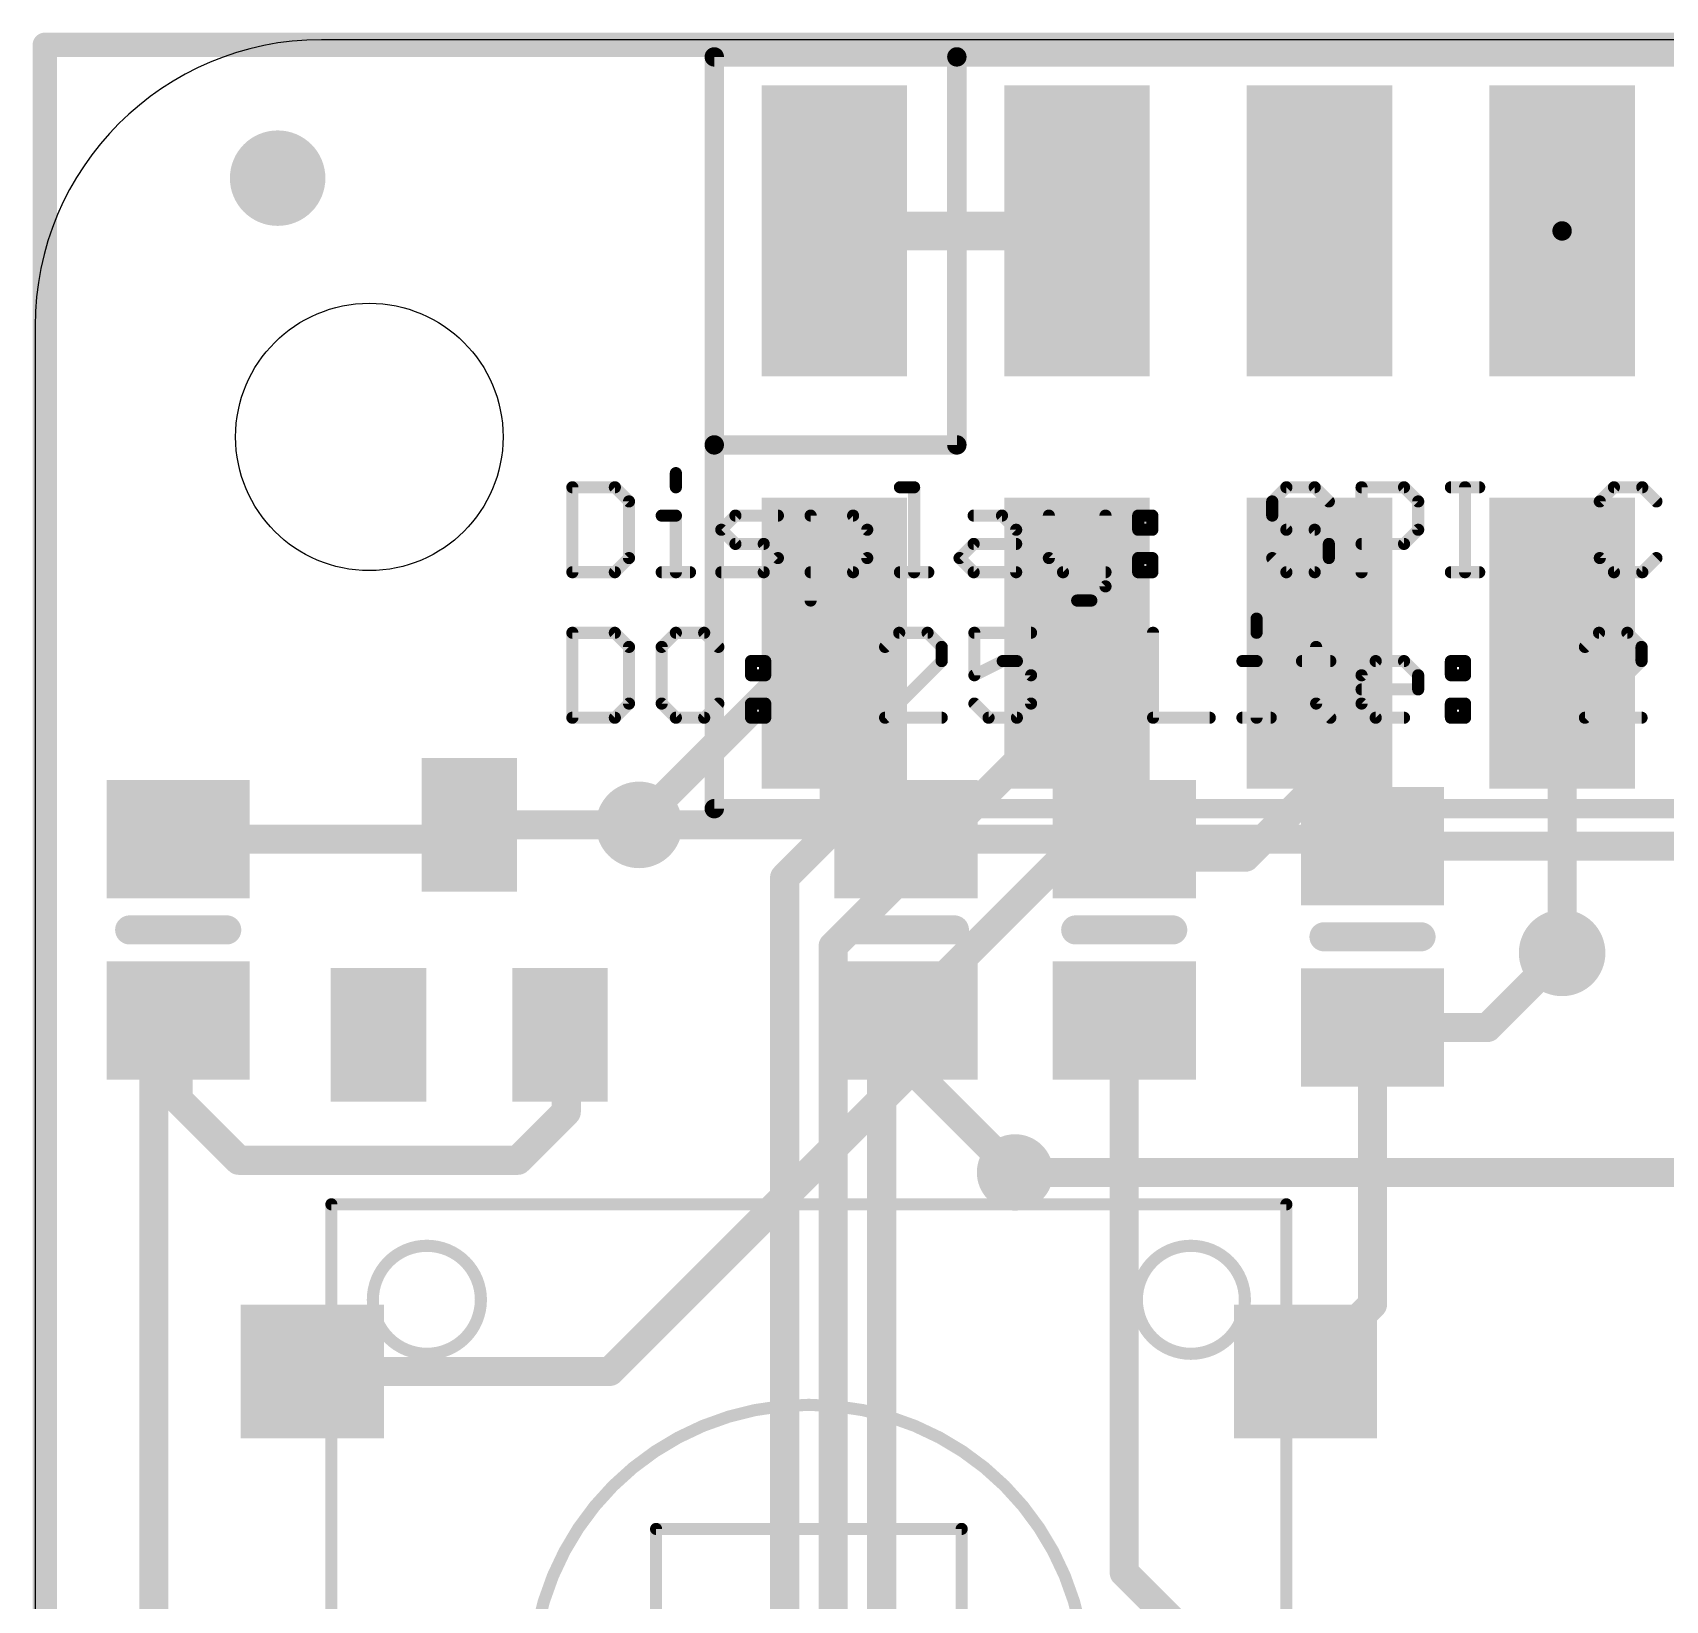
# Model space of a CAD drawing. Extents: x 0 to 65.2, y -0.5 to 30.7.
# Drawn here: x 0 to 17.1, y 14.31 to 30.73 of the extents above; entities that cross this region are included whole.
import ezdxf

# ---------------------------------------------------------------- set-up
doc = ezdxf.new("R2010")
doc.units = 0
for name, color, linetype in [('1', 12, 'CONTINUOUS'), ('16', 5, 'CONTINUOUS'), ('18', 110, 'CONTINUOUS'), ('20', 53, 'CONTINUOUS'), ('21', 40, 'CONTINUOUS'), ('22', 6, 'CONTINUOUS')]:
    doc.layers.add(name, color=color, linetype=linetype)

# ---------------------------------------------------------------- blocks, each defined once
blk = doc.blocks.new('RECT')
blk.add_solid([(-0.5, -0.5), (0.5, -0.5), (-0.5, 0.5), (0.5, 0.5)])
blk = doc.blocks.new('PIE')
at = {"const_width": 0.5}
blk.add_lwpolyline([(0, -0.25, 1), (0, 0.25, 1), (0, -0.25)], format="xyb", dxfattribs=at)
blk = doc.blocks.new('ROUNDV')
at = {"const_width": 0.5}
blk.add_lwpolyline([(0, -0.25, 1), (0, 0.25, 1), (0, -0.25)], format="xyb", dxfattribs=at)

msp = doc.modelspace()

# ---------------------------------------------------------------- linework, layer by layer
at = {"layer": '1'}
for points, const_width in [([(65.024, 30.607), (0.127, 30.607)], 0.254), ([(0.127, 30.607), (0.127, 0)], 0.254), ([(4.422, 22.286), (4.572, 22.436)], 0.3048), ([(6.35, 22.436), (4.572, 22.436)], 0.3048), ([(8.994, 22.436), (6.35, 22.436)], 0.3048), ([(9.144, 22.286), (8.994, 22.436)], 0.3048), ([(1.524, 22.286), (4.422, 22.286)], 0.3048), ([(9.144, 22.286), (11.43, 22.286)], 0.3048), ([(11.43, 22.286), (13.958, 22.286)], 0.3048), ([(13.958, 22.286), (14.03, 22.214)], 0.3048), ([(28.332, 22.214), (14.03, 22.214)], 0.3048), ([(15.234, 20.314), (16.0154, 21.0954)], 0.3048), ([(1.524, 20.386), (1.524, 19.558)], 0.3048), ([(9.144, 19.812), (9.144, 20.386)], 0.3048), ([(9.144, 19.939), (9.144, 20.386)], 0.3048), ([(11.43, 20.386), (11.43, 14.605)], 0.3048), ([(5.565, 20.193), (5.522, 20.236)], 0.3048), ([(5.588, 20.193), (5.565, 20.193)], 0.3048), ([(5.588, 19.431), (5.588, 20.193)], 0.3048), ([(14.03, 20.314), (14.03, 17.414)], 0.3048), ([(14.03, 20.314), (15.234, 20.314)], 0.3048), ([(10.287, 18.796), (9.144, 19.939)], 0.3048), ([(1.524, 19.558), (1.27, 19.812)], 0.3048), ([(1.27, 19.812), (1.27, 9.144)], 0.3048), ([(6.044, 16.712), (9.144, 19.812)], 0.3048), ([(1.524, 19.558), (2.159, 18.923)], 0.3048), ([(5.08, 18.923), (5.588, 19.431)], 0.3048), ([(2.159, 18.923), (5.08, 18.923)], 0.3048), ([(14.03, 17.414), (13.328, 16.712)], 0.3048), ([(2.928, 16.712), (6.044, 16.712)], 0.3048), ([(11.43, 14.605), (13.023, 13.012)], 0.3048)]:
    msp.add_lwpolyline(points, dxfattribs=dict(at, const_width=const_width))
for points, const_width in [([(0.127, 30.6705, 1), (0.127, 30.5435)], 0.127), ([(0.1905, 30.607, 1), (0.0635, 30.607)], 0.127), ([(4.572, 22.5122, 1), (4.572, 22.3598)], 0.1524), ([(4.6259, 22.3821, 1), (4.5181, 22.4899)], 0.1524), ([(6.35, 22.5122, 1), (6.35, 22.3598)], 0.1524), ([(6.35, 22.3598, 1), (6.35, 22.5122)], 0.1524), ([(9.0479, 22.4899, 1), (8.9401, 22.3821)], 0.1524), ([(8.994, 22.3598, 1), (8.994, 22.5122)], 0.1524), ([(1.524, 22.3622, 1), (1.524, 22.2098)], 0.1524), ([(4.3681, 22.3399, 1), (4.4759, 22.2321)], 0.1524), ([(4.422, 22.2098, 1), (4.422, 22.3622)], 0.1524), ([(9.144, 22.3622, 1), (9.144, 22.2098)], 0.1524), ([(9.0901, 22.2321, 1), (9.1979, 22.3399)], 0.1524), ([(11.43, 22.3622, 1), (11.43, 22.2098)], 0.1524), ([(11.43, 22.2098, 1), (11.43, 22.3622)], 0.1524), ([(14.0119, 22.3399, 1), (13.9041, 22.2321)], 0.1524), ([(13.958, 22.2098, 1), (13.958, 22.3622)], 0.1524), ([(14.03, 22.2902, 1), (14.03, 22.1378)], 0.1524), ([(13.9761, 22.1601, 1), (14.0839, 22.2679)], 0.1524), ([(16.0693, 21.0415, 1), (15.9615, 21.1493)], 0.1524), ([(1.6002, 20.386, 1), (1.4478, 20.386)], 0.1524), ([(9.2202, 20.386, 1), (9.0678, 20.386)], 0.1524), ([(9.2202, 20.386, 1), (9.0678, 20.386)], 0.1524), ([(11.5062, 20.386, 1), (11.3538, 20.386)], 0.1524), ([(5.5759, 20.2899, 1), (5.4681, 20.1821)], 0.1524), ([(5.565, 20.2692, 1), (5.565, 20.1168)], 0.1524), ([(5.6642, 20.193, 1), (5.5118, 20.193)], 0.1524), ([(5.588, 20.1168, 1), (5.588, 20.2692)], 0.1524), ([(14.1062, 20.314, 1), (13.9538, 20.314)], 0.1524), ([(14.03, 20.3902, 1), (14.03, 20.2378)], 0.1524), ([(15.1801, 20.3679, 1), (15.2879, 20.2601)], 0.1524), ([(15.234, 20.2378, 1), (15.234, 20.3902)], 0.1524), ([(5.5111, 20.1391, 1), (5.6189, 20.2469)], 0.1524), ([(9.1979, 19.9929, 1), (9.0901, 19.8851)], 0.1524), ([(9.0678, 19.939, 1), (9.2202, 19.939)], 0.1524), ([(1.3239, 19.8659, 1), (1.2161, 19.7581)], 0.1524), ([(1.3462, 19.812, 1), (1.1938, 19.812)], 0.1524), ([(9.0678, 19.812, 1), (9.2202, 19.812)], 0.1524), ([(9.1979, 19.7581, 1), (9.0901, 19.8659)], 0.1524), ([(1.5779, 19.6119, 1), (1.4701, 19.5041)], 0.1524), ([(1.4701, 19.5041, 1), (1.5779, 19.6119)], 0.1524), ([(1.4478, 19.558, 1), (1.6002, 19.558)], 0.1524), ([(5.5118, 19.431, 1), (5.6642, 19.431)], 0.1524), ([(5.6419, 19.3771, 1), (5.5341, 19.4849)], 0.1524), ([(2.159, 18.9992, 1), (2.159, 18.8468)], 0.1524), ([(2.1051, 18.8691, 1), (2.2129, 18.9769)], 0.1524), ([(5.0261, 18.9769, 1), (5.1339, 18.8691)], 0.1524), ([(5.08, 18.8468, 1), (5.08, 18.9992)], 0.1524), ([(10.2331, 18.7421, 1), (10.3409, 18.8499)], 0.1524), ([(13.9538, 17.414, 1), (14.1062, 17.414)], 0.1524), ([(14.0839, 17.3601, 1), (13.9761, 17.4679)], 0.1524), ([(2.928, 16.7882, 1), (2.928, 16.6358)], 0.1524), ([(5.9901, 16.7659, 1), (6.0979, 16.6581)], 0.1524), ([(6.044, 16.6358, 1), (6.044, 16.7882)], 0.1524), ([(13.2741, 16.7659, 1), (13.3819, 16.6581)], 0.1524), ([(11.4839, 14.6589, 1), (11.3761, 14.5511)], 0.1524), ([(11.3538, 14.605, 1), (11.5062, 14.605)], 0.1524)]:
    msp.add_lwpolyline(points, format="xyb", dxfattribs=dict(at, const_width=const_width))
at = {"layer": '16'}
for points, const_width in [([(65.024, 30.607), (0.127, 30.607)], 0.254), ([(0.127, 30.607), (0.127, 0)], 0.254), ([(8.395, 28.6574), (10.935, 28.6574)], 0.4064), ([(8.395, 28.6574), (8.395, 27.7704)], 0.3048), ([(8.395, 27.7704), (8.395, 28.6574)], 0.3048), ([(10.935, 28.6574), (10.935, 27.7704)], 0.3048), ([(10.935, 27.7704), (10.935, 28.6574)], 0.3048), ([(16.0154, 28.657), (16.015, 28.6574)], 0.3048), ([(16.015, 28.6574), (16.0154, 28.657)], 0.2032), ([(10.935, 24.3394), (10.935, 25.2296)], 0.3048), ([(10.935, 25.2296), (10.935, 24.3394)], 0.3048), ([(13.475, 24.3394), (13.475, 25.2296)], 0.3048), ([(13.475, 25.2296), (13.475, 24.3394)], 0.3048), ([(16.0154, 24.6376), (16.015, 24.638)], 0.3048), ([(16.0154, 21.0954), (16.0154, 24.6376)], 0.3048), ([(6.35, 22.466), (8.395, 24.511)], 0.3048), ([(8.395, 24.3394), (8.395, 24.511)], 0.3048), ([(16.015, 24.638), (16.015, 24.3394)], 0.254), ([(8.395, 22.4048), (8.395, 24.3394)], 0.3048), ([(10.935, 23.7184), (10.935, 24.3394)], 0.3048), ([(13.475, 22.873), (13.475, 24.3394)], 0.3048), ([(10.935, 23.7184), (8.382, 21.1654)], 0.3048), ([(12.7, 22.098), (13.475, 22.873)], 0.3048), ([(6.35, 22.436), (6.35, 22.466)], 0.3048), ([(8.395, 22.4048), (7.874, 21.8839)], 0.3048), ([(10.795, 22.098), (8.89, 20.193)], 0.3048), ([(10.795, 22.098), (12.7, 22.098)], 0.3048), ([(7.874, 21.8839), (7.874, 4.4886)], 0.3048), ([(8.382, 21.1654), (8.382, 4.699)], 0.3048), ([(8.89, 20.193), (8.89, 5.967)], 0.3048), ([(18.669, 18.796), (10.287, 18.796)], 0.3048)]:
    msp.add_lwpolyline(points, dxfattribs=dict(at, const_width=const_width))
for points, const_width in [([(0.127, 30.6705, 1), (0.127, 30.5435)], 0.127), ([(0.1905, 30.607, 1), (0.0635, 30.607)], 0.127), ([(8.395, 28.759, 1), (8.395, 28.5558)], 0.2032), ([(8.4712, 28.6574, 1), (8.3188, 28.6574)], 0.1524), ([(8.4712, 28.6574, 1), (8.3188, 28.6574)], 0.1524), ([(11.0112, 28.6574, 1), (10.8588, 28.6574)], 0.1524), ([(11.0112, 28.6574, 1), (10.8588, 28.6574)], 0.1524), ([(10.935, 28.5558, 1), (10.935, 28.759)], 0.2032), ([(16.0689, 28.7113, 1), (15.9611, 28.6035)], 0.1524), ([(15.9615, 28.6031, 1), (16.0693, 28.7109)], 0.1524), ([(16.0509, 28.6933, 1), (15.9791, 28.6215)], 0.1016), ([(15.9795, 28.6211, 1), (16.0513, 28.6929)], 0.1016), ([(8.3188, 27.7704, 1), (8.4712, 27.7704)], 0.1524), ([(8.3188, 27.7704, 1), (8.4712, 27.7704)], 0.1524), ([(10.8588, 27.7704, 1), (11.0112, 27.7704)], 0.1524), ([(10.8588, 27.7704, 1), (11.0112, 27.7704)], 0.1524), ([(11.0112, 25.2296, 1), (10.8588, 25.2296)], 0.1524), ([(11.0112, 25.2296, 1), (10.8588, 25.2296)], 0.1524), ([(13.5512, 25.2296, 1), (13.3988, 25.2296)], 0.1524), ([(13.5512, 25.2296, 1), (13.3988, 25.2296)], 0.1524), ([(16.0689, 24.6919, 1), (15.9611, 24.5841)], 0.1524), ([(16.0916, 24.6376, 1), (15.9392, 24.6376)], 0.1524), ([(8.4712, 24.511, 1), (8.3188, 24.511)], 0.1524), ([(8.4489, 24.4571, 1), (8.3411, 24.5649)], 0.1524), ([(15.9615, 24.5837, 1), (16.0693, 24.6915)], 0.1524), ([(16.0785, 24.638, 1), (15.9515, 24.638)], 0.127), ([(8.4712, 24.3394, 1), (8.3188, 24.3394)], 0.1524), ([(11.0112, 24.3394, 1), (10.8588, 24.3394)], 0.1524), ([(13.5512, 24.3394, 1), (13.3988, 24.3394)], 0.1524), ([(8.3188, 24.3394, 1), (8.4712, 24.3394)], 0.1524), ([(10.8588, 24.3394, 1), (11.0112, 24.3394)], 0.1524), ([(10.8588, 24.3394, 1), (11.0112, 24.3394)], 0.1524), ([(13.3988, 24.3394, 1), (13.5512, 24.3394)], 0.1524), ([(13.3988, 24.3394, 1), (13.5512, 24.3394)], 0.1524), ([(15.9515, 24.3394, 1), (16.0785, 24.3394)], 0.127), ([(10.8588, 23.7184, 1), (11.0112, 23.7184)], 0.1524), ([(10.9889, 23.6645, 1), (10.8811, 23.7723)], 0.1524), ([(13.3988, 22.873, 1), (13.5512, 22.873)], 0.1524), ([(13.5289, 22.8191, 1), (13.4211, 22.9269)], 0.1524), ([(6.4262, 22.466, 1), (6.2738, 22.466)], 0.1524), ([(6.2961, 22.5199, 1), (6.4039, 22.4121)], 0.1524), ([(6.2738, 22.436, 1), (6.4262, 22.436)], 0.1524), ([(8.3188, 22.4048, 1), (8.4712, 22.4048)], 0.1524), ([(8.4489, 22.351, 1), (8.3411, 22.4587)], 0.1524), ([(10.795, 22.1742, 1), (10.795, 22.0218)], 0.1524), ([(10.8489, 22.0441, 1), (10.7411, 22.1519)], 0.1524), ([(12.6461, 22.1519, 1), (12.7539, 22.0441)], 0.1524), ([(12.7, 22.0218, 1), (12.7, 22.1742)], 0.1524), ([(7.9502, 21.8839, 1), (7.7978, 21.8839)], 0.1524), ([(7.8201, 21.9377, 1), (7.9279, 21.83)], 0.1524), ([(8.4582, 21.1654, 1), (8.3058, 21.1654)], 0.1524), ([(8.3281, 21.2193, 1), (8.4359, 21.1115)], 0.1524), ([(15.9392, 21.0954, 1), (16.0916, 21.0954)], 0.1524), ([(8.9662, 20.193, 1), (8.8138, 20.193)], 0.1524), ([(8.8361, 20.2469, 1), (8.9439, 20.1391)], 0.1524), ([(10.287, 18.8722, 1), (10.287, 18.7198)], 0.1524)]:
    msp.add_lwpolyline(points, format="xyb", dxfattribs=dict(at, const_width=const_width))
at = {"layer": '20'}
for p, q in [((62.0254, 30.6604), (3.0254, 30.6604)), ((0.0254, 27.6604), (0.0254, 3))]:
    msp.add_line(p, q, dxfattribs=at)
msp.add_circle((3.5254, 26.5), 1.4, dxfattribs=at)
msp.add_arc((3.0254, 27.6604), 3, 90, 180, dxfattribs=at)
at = {"layer": '21'}
for points, const_width in [([(6.7353, 26.1206), (6.7353, 25.9723)], 0.127), ([(5.6515, 25.9723), (5.6515, 25.0825)], 0.127), ([(6.0964, 25.9723), (5.6515, 25.9723)], 0.127), ([(6.2447, 25.824), (6.0964, 25.9723)], 0.127), ([(9.0817, 25.9723), (9.23, 25.9723)], 0.127), ([(9.23, 25.9723), (9.23, 25.0825)], 0.127), ([(13.128, 25.9723), (12.9797, 25.824)], 0.127), ([(13.4246, 25.9723), (13.128, 25.9723)], 0.127), ([(13.5729, 25.824), (13.4246, 25.9723)], 0.127), ([(13.9152, 25.0825), (13.9152, 25.9723)], 0.127), ([(13.9152, 25.9723), (14.3601, 25.9723)], 0.127), ([(14.3601, 25.9723), (14.5084, 25.824)], 0.127), ([(14.8508, 25.9723), (15.1474, 25.9723)], 0.127), ([(14.9991, 25.0825), (14.9991, 25.9723)], 0.127), ([(16.5583, 25.9723), (16.41, 25.824)], 0.127), ([(16.8548, 25.9723), (16.5583, 25.9723)], 0.127), ([(17.0031, 25.824), (16.8548, 25.9723)], 0.127), ([(6.2447, 25.2308), (6.2447, 25.824)], 0.127), ([(12.9797, 25.824), (12.9797, 25.6757)], 0.127), ([(14.5084, 25.824), (14.5084, 25.5274)], 0.127), ([(16.41, 25.824), (16.41, 25.2308)], 0.127), ([(6.587, 25.6757), (6.7353, 25.6757)], 0.127), ([(6.7353, 25.6757), (6.7353, 25.0825)], 0.127), ([(7.2107, 25.5274), (7.359, 25.6757)], 0.127), ([(7.359, 25.6757), (7.8039, 25.6757)], 0.127), ([(8.1462, 24.7859), (8.1462, 25.6757)], 0.127), ([(8.1462, 25.6757), (8.5911, 25.6757)], 0.127), ([(8.5911, 25.6757), (8.7394, 25.5274)], 0.127), ([(9.8537, 25.6757), (10.1503, 25.6757)], 0.127), ([(10.1503, 25.6757), (10.2986, 25.5274)], 0.127), ([(10.6409, 25.6757), (10.6409, 25.2308)], 0.127), ([(11.2341, 25.6757), (11.2341, 24.9342)], 0.127), ([(11.5765, 25.6757), (11.7247, 25.6757)], 0.127), ([(11.5765, 25.5274), (11.5765, 25.6757)], 0.127), ([(11.7247, 25.6757), (11.7247, 25.5274)], 0.127), ([(12.9797, 25.6757), (13.128, 25.5274)], 0.127), ([(7.359, 25.3791), (7.2107, 25.5274)], 0.127), ([(8.7394, 25.5274), (8.7394, 25.2308)], 0.127), ([(10.2986, 25.5274), (10.2986, 25.0825)], 0.127), ([(11.7247, 25.5274), (11.5765, 25.5274)], 0.127), ([(13.128, 25.5274), (13.4246, 25.5274)], 0.127), ([(13.4246, 25.5274), (13.5729, 25.3791)], 0.127), ([(14.5084, 25.5274), (14.3601, 25.3791)], 0.127), ([(7.6556, 25.3791), (7.359, 25.3791)], 0.127), ([(7.8039, 25.2308), (7.6556, 25.3791)], 0.127), ([(9.7054, 25.2308), (9.8537, 25.3791)], 0.127), ([(9.8537, 25.3791), (10.2986, 25.3791)], 0.127), ([(13.5729, 25.3791), (13.5729, 25.2308)], 0.127), ([(14.3601, 25.3791), (13.9152, 25.3791)], 0.127), ([(5.6515, 25.0825), (6.0964, 25.0825)], 0.127), ([(6.0964, 25.0825), (6.2447, 25.2308)], 0.127), ([(6.587, 25.0825), (6.8836, 25.0825)], 0.127), ([(7.2107, 25.0825), (7.6556, 25.0825)], 0.127), ([(7.6556, 25.0825), (7.8039, 25.2308)], 0.127), ([(8.5911, 25.0825), (8.1462, 25.0825)], 0.127), ([(8.7394, 25.2308), (8.5911, 25.0825)], 0.127), ([(9.0817, 25.0825), (9.3783, 25.0825)], 0.127), ([(9.8537, 25.0825), (9.7054, 25.2308)], 0.127), ([(10.2986, 25.0825), (9.8537, 25.0825)], 0.127), ([(10.6409, 25.2308), (10.7892, 25.0825)], 0.127), ([(10.7892, 25.0825), (11.2341, 25.0825)], 0.127), ([(11.5765, 25.2308), (11.7247, 25.2308)], 0.127), ([(11.5765, 25.0825), (11.5765, 25.2308)], 0.127), ([(11.7247, 25.0825), (11.5765, 25.0825)], 0.127), ([(11.7247, 25.2308), (11.7247, 25.0825)], 0.127), ([(13.128, 25.0825), (12.9797, 25.2308)], 0.127), ([(13.4246, 25.0825), (13.128, 25.0825)], 0.127), ([(13.5729, 25.2308), (13.4246, 25.0825)], 0.127), ([(14.8508, 25.0825), (15.1474, 25.0825)], 0.127), ([(16.41, 25.2308), (16.5583, 25.0825)], 0.127), ([(16.5583, 25.0825), (16.8548, 25.0825)], 0.127), ([(16.8548, 25.0825), (17.0031, 25.2308)], 0.127), ([(11.2341, 24.9342), (11.0858, 24.7859)], 0.127), ([(11.0858, 24.7859), (10.9375, 24.7859)], 0.127), ([(12.8162, 24.5966), (12.8162, 24.4483)], 0.127), ([(5.6515, 24.4483), (5.6515, 23.5585)], 0.127), ([(6.0964, 24.4483), (5.6515, 24.4483)], 0.127), ([(6.2447, 24.3), (6.0964, 24.4483)], 0.127), ([(6.7353, 24.4483), (6.587, 24.3)], 0.127), ([(7.0319, 24.4483), (6.7353, 24.4483)], 0.127), ([(7.1802, 24.3), (7.0319, 24.4483)], 0.127), ([(9.0741, 24.4483), (8.9258, 24.3)], 0.127), ([(9.3707, 24.4483), (9.0741, 24.4483)], 0.127), ([(9.519, 24.3), (9.3707, 24.4483)], 0.127), ([(10.4545, 24.4483), (9.8613, 24.4483)], 0.127), ([(9.8613, 24.4483), (9.8613, 24.0034)], 0.127), ([(11.7324, 24.4483), (11.7324, 23.5585)], 0.127), ([(16.4023, 24.4483), (16.254, 24.3)], 0.127), ([(16.6989, 24.4483), (16.4023, 24.4483)], 0.127), ([(16.8472, 24.3), (16.6989, 24.4483)], 0.127), ([(6.2447, 23.7068), (6.2447, 24.3)], 0.127), ([(6.587, 24.3), (6.587, 23.7068)], 0.127), ([(9.519, 24.1517), (9.519, 24.3)], 0.127), ([(13.4399, 24.3), (13.4399, 23.7068)], 0.127), ([(16.8472, 24.1517), (16.8472, 24.3)], 0.127), ([(7.5225, 24.1517), (7.6708, 24.1517)], 0.127), ([(7.5225, 24.0034), (7.5225, 24.1517)], 0.127), ([(7.6708, 24.1517), (7.6708, 24.0034)], 0.127), ([(8.9258, 23.5585), (9.519, 24.1517)], 0.127), ([(9.8613, 24.0034), (10.1579, 24.1517)], 0.127), ([(10.1579, 24.1517), (10.3062, 24.1517)], 0.127), ([(10.3062, 24.1517), (10.4545, 24.0034)], 0.127), ([(12.6679, 24.1517), (12.8162, 24.1517)], 0.127), ([(12.8162, 24.1517), (12.8162, 23.5585)], 0.127), ([(13.2916, 24.1517), (13.5882, 24.1517)], 0.127), ([(13.9152, 24.0034), (14.0635, 24.1517)], 0.127), ([(14.0635, 24.1517), (14.3601, 24.1517)], 0.127), ([(14.3601, 24.1517), (14.5084, 24.0034)], 0.127), ([(14.8508, 24.1517), (14.9991, 24.1517)], 0.127), ([(14.8508, 24.0034), (14.8508, 24.1517)], 0.127), ([(14.9991, 24.1517), (14.9991, 24.0034)], 0.127), ([(16.254, 23.5585), (16.8472, 24.1517)], 0.127), ([(7.6708, 24.0034), (7.5225, 24.0034)], 0.127), ([(10.4545, 24.0034), (10.4545, 23.7068)], 0.127), ([(13.9152, 23.7068), (13.9152, 24.0034)], 0.127), ([(14.5084, 24.0034), (14.5084, 23.8551)], 0.127), ([(14.9991, 24.0034), (14.8508, 24.0034)], 0.127), ([(6.0964, 23.5585), (6.2447, 23.7068)], 0.127), ([(6.587, 23.7068), (6.7353, 23.5585)], 0.127), ([(7.0319, 23.5585), (7.1802, 23.7068)], 0.127), ([(7.5225, 23.7068), (7.6708, 23.7068)], 0.127), ([(7.5225, 23.5585), (7.5225, 23.7068)], 0.127), ([(7.6708, 23.7068), (7.6708, 23.5585)], 0.127), ([(10.0096, 23.5585), (9.8613, 23.7068)], 0.127), ([(10.4545, 23.7068), (10.3062, 23.5585)], 0.127), ([(13.4399, 23.7068), (13.5882, 23.5585)], 0.127), ([(14.5084, 23.8551), (13.9152, 23.8551)], 0.127), ([(14.0635, 23.5585), (13.9152, 23.7068)], 0.127), ([(14.8508, 23.7068), (14.9991, 23.7068)], 0.127), ([(14.8508, 23.5585), (14.8508, 23.7068)], 0.127), ([(14.9991, 23.7068), (14.9991, 23.5585)], 0.127), ([(5.6515, 23.5585), (6.0964, 23.5585)], 0.127), ([(6.7353, 23.5585), (7.0319, 23.5585)], 0.127), ([(7.6708, 23.5585), (7.5225, 23.5585)], 0.127), ([(9.519, 23.5585), (8.9258, 23.5585)], 0.127), ([(10.3062, 23.5585), (10.0096, 23.5585)], 0.127), ([(11.7324, 23.5585), (12.3255, 23.5585)], 0.127), ([(12.6679, 23.5585), (12.9645, 23.5585)], 0.127), ([(14.3601, 23.5585), (14.0635, 23.5585)], 0.127), ([(14.9991, 23.5585), (14.8508, 23.5585)], 0.127), ([(16.8472, 23.5585), (16.254, 23.5585)], 0.127), ([(1.016, 21.336), (2.032, 21.336)], 0.3048), ([(9.652, 21.336), (8.636, 21.336)], 0.3048), ([(10.922, 21.336), (11.938, 21.336)], 0.3048), ([(13.522, 21.264), (14.538, 21.264)], 0.3048), ([(3.128, 18.462), (13.128, 18.462)], 0.127), ([(3.128, 8.462), (3.128, 18.462)], 0.127), ([(13.128, 18.462), (13.128, 8.462)], 0.127), ([(6.528, 15.062), (9.728, 15.062)], 0.127), ([(6.528, 11.862), (6.528, 15.062)], 0.127), ([(9.728, 15.062), (9.728, 11.862)], 0.127)]:
    msp.add_lwpolyline(points, dxfattribs=dict(at, const_width=const_width))
for points, const_width in [([(6.7671, 26.1206, 1), (6.7036, 26.1206)], 0.0635), ([(5.6833, 25.9723, 1), (5.6198, 25.9723)], 0.0635), ([(5.6515, 26.004, 1), (5.6515, 25.9405)], 0.0635), ([(6.1188, 25.9947, 1), (6.0739, 25.9498)], 0.0635), ([(6.0964, 25.9405, 1), (6.0964, 26.004)], 0.0635), ([(6.7036, 25.9723, 1), (6.7671, 25.9723)], 0.0635), ([(9.0817, 26.004, 1), (9.0817, 25.9405)], 0.0635), ([(9.2618, 25.9723, 1), (9.1983, 25.9723)], 0.0635), ([(9.23, 25.9405, 1), (9.23, 26.004)], 0.0635), ([(13.128, 26.004, 1), (13.128, 25.9405)], 0.0635), ([(13.1505, 25.9498, 1), (13.1056, 25.9947)], 0.0635), ([(13.4471, 25.9947, 1), (13.4022, 25.9498)], 0.0635), ([(13.4246, 25.9405, 1), (13.4246, 26.004)], 0.0635), ([(13.9152, 26.004, 1), (13.9152, 25.9405)], 0.0635), ([(13.947, 25.9723, 1), (13.8835, 25.9723)], 0.0635), ([(14.3826, 25.9947, 1), (14.3377, 25.9498)], 0.0635), ([(14.3601, 25.9405, 1), (14.3601, 26.004)], 0.0635), ([(14.8508, 26.004, 1), (14.8508, 25.9405)], 0.0635), ([(15.0308, 25.9723, 1), (14.9673, 25.9723)], 0.0635), ([(15.1474, 25.9405, 1), (15.1474, 26.004)], 0.0635), ([(16.5583, 26.004, 1), (16.5583, 25.9405)], 0.0635), ([(16.5807, 25.9498, 1), (16.5358, 25.9947)], 0.0635), ([(16.8773, 25.9947, 1), (16.8324, 25.9498)], 0.0635), ([(16.8548, 25.9405, 1), (16.8548, 26.004)], 0.0635), ([(6.2764, 25.824, 1), (6.2129, 25.824)], 0.0635), ([(6.2222, 25.8015, 1), (6.2671, 25.8464)], 0.0635), ([(13.0115, 25.824, 1), (12.948, 25.824)], 0.0635), ([(12.9573, 25.8464, 1), (13.0022, 25.8015)], 0.0635), ([(13.5504, 25.8015, 1), (13.5954, 25.8464)], 0.0635), ([(14.5402, 25.824, 1), (14.4767, 25.824)], 0.0635), ([(14.486, 25.8015, 1), (14.5309, 25.8464)], 0.0635), ([(16.4417, 25.824, 1), (16.3782, 25.824)], 0.0635), ([(16.3875, 25.8464, 1), (16.4324, 25.8015)], 0.0635), ([(16.9807, 25.8015, 1), (17.0256, 25.8464)], 0.0635), ([(6.587, 25.7074, 1), (6.587, 25.6439)], 0.0635), ([(6.7671, 25.6757, 1), (6.7036, 25.6757)], 0.0635), ([(6.7353, 25.6439, 1), (6.7353, 25.7074)], 0.0635), ([(7.359, 25.7074, 1), (7.359, 25.6439)], 0.0635), ([(7.3814, 25.6532, 1), (7.3365, 25.6981)], 0.0635), ([(7.8039, 25.6439, 1), (7.8039, 25.7074)], 0.0635), ([(8.178, 25.6757, 1), (8.1145, 25.6757)], 0.0635), ([(8.1462, 25.7074, 1), (8.1462, 25.6439)], 0.0635), ([(8.6135, 25.6981, 1), (8.5686, 25.6532)], 0.0635), ([(8.5911, 25.6439, 1), (8.5911, 25.7074)], 0.0635), ([(9.8537, 25.7074, 1), (9.8537, 25.6439)], 0.0635), ([(10.1727, 25.6981, 1), (10.1278, 25.6532)], 0.0635), ([(10.1503, 25.6439, 1), (10.1503, 25.7074)], 0.0635), ([(10.6727, 25.6757, 1), (10.6092, 25.6757)], 0.0635), ([(11.2659, 25.6757, 1), (11.2024, 25.6757)], 0.0635), ([(11.6082, 25.6757, 1), (11.5447, 25.6757)], 0.0635), ([(11.5765, 25.7074, 1), (11.5765, 25.6439)], 0.0635), ([(11.7565, 25.6757, 1), (11.693, 25.6757)], 0.0635), ([(11.7247, 25.6439, 1), (11.7247, 25.7074)], 0.0635), ([(12.948, 25.6757, 1), (13.0115, 25.6757)], 0.0635), ([(13.0022, 25.6981, 1), (12.9573, 25.6532)], 0.0635), ([(7.2331, 25.5498, 1), (7.1882, 25.5049)], 0.0635), ([(7.1882, 25.5498, 1), (7.2331, 25.5049)], 0.0635), ([(8.7711, 25.5274, 1), (8.7076, 25.5274)], 0.0635), ([(8.7169, 25.5049, 1), (8.7618, 25.5498)], 0.0635), ([(10.3303, 25.5274, 1), (10.2668, 25.5274)], 0.0635), ([(10.2761, 25.5049, 1), (10.321, 25.5498)], 0.0635), ([(11.5765, 25.5591, 1), (11.5765, 25.4956)], 0.0635), ([(11.5447, 25.5274, 1), (11.6082, 25.5274)], 0.0635), ([(11.693, 25.5274, 1), (11.7565, 25.5274)], 0.0635), ([(11.7247, 25.4956, 1), (11.7247, 25.5591)], 0.0635), ([(13.128, 25.5591, 1), (13.128, 25.4956)], 0.0635), ([(13.1056, 25.5049, 1), (13.1505, 25.5498)], 0.0635), ([(13.4471, 25.5498, 1), (13.4022, 25.5049)], 0.0635), ([(13.4246, 25.4956, 1), (13.4246, 25.5591)], 0.0635), ([(14.4767, 25.5274, 1), (14.5402, 25.5274)], 0.0635), ([(14.5309, 25.5049, 1), (14.486, 25.5498)], 0.0635), ([(7.359, 25.4108, 1), (7.359, 25.3473)], 0.0635), ([(7.3365, 25.3566, 1), (7.3814, 25.4015)], 0.0635), ([(7.678, 25.4015, 1), (7.6331, 25.3566)], 0.0635), ([(7.6556, 25.3473, 1), (7.6556, 25.4108)], 0.0635), ([(9.8537, 25.4108, 1), (9.8537, 25.3473)], 0.0635), ([(9.8762, 25.3566, 1), (9.8313, 25.4015)], 0.0635), ([(10.2986, 25.3473, 1), (10.2986, 25.4108)], 0.0635), ([(13.6047, 25.3791, 1), (13.5412, 25.3791)], 0.0635), ([(13.5504, 25.3566, 1), (13.5954, 25.4015)], 0.0635), ([(13.9152, 25.4108, 1), (13.9152, 25.3473)], 0.0635), ([(14.3377, 25.4015, 1), (14.3826, 25.3566)], 0.0635), ([(14.3601, 25.3473, 1), (14.3601, 25.4108)], 0.0635), ([(5.6515, 25.1142, 1), (5.6515, 25.0508)], 0.0635), ([(6.0739, 25.105, 1), (6.1188, 25.06)], 0.0635), ([(6.0964, 25.0508, 1), (6.0964, 25.1142)], 0.0635), ([(6.2129, 25.2308, 1), (6.2764, 25.2308)], 0.0635), ([(6.2671, 25.2083, 1), (6.2222, 25.2532)], 0.0635), ([(6.587, 25.1142, 1), (6.587, 25.0508)], 0.0635), ([(6.8836, 25.0508, 1), (6.8836, 25.1142)], 0.0635), ([(7.2107, 25.1142, 1), (7.2107, 25.0508)], 0.0635), ([(7.6331, 25.105, 1), (7.678, 25.06)], 0.0635), ([(7.6556, 25.0508, 1), (7.6556, 25.1142)], 0.0635), ([(7.8263, 25.2083, 1), (7.7814, 25.2532)], 0.0635), ([(7.7814, 25.2083, 1), (7.8263, 25.2532)], 0.0635), ([(8.1462, 25.1142, 1), (8.1462, 25.0508)], 0.0635), ([(8.5686, 25.105, 1), (8.6135, 25.06)], 0.0635), ([(8.5911, 25.0508, 1), (8.5911, 25.1142)], 0.0635), ([(8.7076, 25.2308, 1), (8.7711, 25.2308)], 0.0635), ([(8.7618, 25.2083, 1), (8.7169, 25.2532)], 0.0635), ([(9.0817, 25.1142, 1), (9.0817, 25.0508)], 0.0635), ([(9.3783, 25.0508, 1), (9.3783, 25.1142)], 0.0635), ([(9.7279, 25.2532, 1), (9.683, 25.2083)], 0.0635), ([(9.683, 25.2532, 1), (9.7279, 25.2083)], 0.0635), ([(9.8537, 25.1142, 1), (9.8537, 25.0508)], 0.0635), ([(9.8313, 25.06, 1), (9.8762, 25.105)], 0.0635), ([(10.2986, 25.0508, 1), (10.2986, 25.1142)], 0.0635), ([(10.6092, 25.2308, 1), (10.6727, 25.2308)], 0.0635), ([(10.6634, 25.2532, 1), (10.6185, 25.2083)], 0.0635), ([(10.7892, 25.1142, 1), (10.7892, 25.0508)], 0.0635), ([(10.7668, 25.06, 1), (10.8117, 25.105)], 0.0635), ([(11.2341, 25.0508, 1), (11.2341, 25.1142)], 0.0635), ([(11.6082, 25.2308, 1), (11.5447, 25.2308)], 0.0635), ([(11.5765, 25.2625, 1), (11.5765, 25.199)], 0.0635), ([(11.5765, 25.1142, 1), (11.5765, 25.0508)], 0.0635), ([(11.7565, 25.2308, 1), (11.693, 25.2308)], 0.0635), ([(11.7247, 25.199, 1), (11.7247, 25.2625)], 0.0635), ([(11.7247, 25.0508, 1), (11.7247, 25.1142)], 0.0635), ([(13.0022, 25.2532, 1), (12.9573, 25.2083)], 0.0635), ([(13.128, 25.1142, 1), (13.128, 25.0508)], 0.0635), ([(13.1056, 25.06, 1), (13.1505, 25.105)], 0.0635), ([(13.4022, 25.105, 1), (13.4471, 25.06)], 0.0635), ([(13.4246, 25.0508, 1), (13.4246, 25.1142)], 0.0635), ([(13.5412, 25.2308, 1), (13.6047, 25.2308)], 0.0635), ([(13.5954, 25.2083, 1), (13.5504, 25.2532)], 0.0635), ([(14.8508, 25.1142, 1), (14.8508, 25.0508)], 0.0635), ([(15.1474, 25.0508, 1), (15.1474, 25.1142)], 0.0635), ([(16.4324, 25.2532, 1), (16.3875, 25.2083)], 0.0635), ([(16.3782, 25.2308, 1), (16.4417, 25.2308)], 0.0635), ([(16.5583, 25.1142, 1), (16.5583, 25.0508)], 0.0635), ([(16.5358, 25.06, 1), (16.5807, 25.105)], 0.0635), ([(16.8324, 25.105, 1), (16.8773, 25.06)], 0.0635), ([(16.8548, 25.0508, 1), (16.8548, 25.1142)], 0.0635), ([(17.0256, 25.2083, 1), (16.9807, 25.2532)], 0.0635), ([(5.6198, 25.0825, 1), (5.6833, 25.0825)], 0.0635), ([(6.7036, 25.0825, 1), (6.7671, 25.0825)], 0.0635), ([(9.1983, 25.0825, 1), (9.2618, 25.0825)], 0.0635), ([(10.2668, 25.0825, 1), (10.3303, 25.0825)], 0.0635), ([(11.2024, 24.9342, 1), (11.2659, 24.9342)], 0.0635), ([(11.2566, 24.9118, 1), (11.2117, 24.9567)], 0.0635), ([(11.5447, 25.0825, 1), (11.6082, 25.0825)], 0.0635), ([(11.693, 25.0825, 1), (11.7565, 25.0825)], 0.0635), ([(13.8835, 25.0825, 1), (13.947, 25.0825)], 0.0635), ([(14.9673, 25.0825, 1), (15.0308, 25.0825)], 0.0635), ([(8.1145, 24.7859, 1), (8.178, 24.7859)], 0.0635), ([(10.9375, 24.8177, 1), (10.9375, 24.7542)], 0.0635), ([(11.0634, 24.8084, 1), (11.1083, 24.7635)], 0.0635), ([(11.0858, 24.7542, 1), (11.0858, 24.8177)], 0.0635), ([(12.8479, 24.5966, 1), (12.7844, 24.5966)], 0.0635), ([(5.6833, 24.4483, 1), (5.6198, 24.4483)], 0.0635), ([(5.6515, 24.48, 1), (5.6515, 24.4165)], 0.0635), ([(6.1188, 24.4707, 1), (6.0739, 24.4258)], 0.0635), ([(6.0964, 24.4165, 1), (6.0964, 24.48)], 0.0635), ([(6.7353, 24.48, 1), (6.7353, 24.4165)], 0.0635), ([(6.7578, 24.4258, 1), (6.7129, 24.4707)], 0.0635), ([(7.0543, 24.4707, 1), (7.0094, 24.4258)], 0.0635), ([(7.0319, 24.4165, 1), (7.0319, 24.48)], 0.0635), ([(9.0741, 24.48, 1), (9.0741, 24.4165)], 0.0635), ([(9.0966, 24.4258, 1), (9.0517, 24.4707)], 0.0635), ([(9.3931, 24.4707, 1), (9.3482, 24.4258)], 0.0635), ([(9.3707, 24.4165, 1), (9.3707, 24.48)], 0.0635), ([(9.8613, 24.48, 1), (9.8613, 24.4165)], 0.0635), ([(9.8931, 24.4483, 1), (9.8296, 24.4483)], 0.0635), ([(10.4545, 24.4165, 1), (10.4545, 24.48)], 0.0635), ([(11.7641, 24.4483, 1), (11.7006, 24.4483)], 0.0635), ([(12.7844, 24.4483, 1), (12.8479, 24.4483)], 0.0635), ([(16.4023, 24.48, 1), (16.4023, 24.4165)], 0.0635), ([(16.4248, 24.4258, 1), (16.3799, 24.4707)], 0.0635), ([(16.7214, 24.4707, 1), (16.6765, 24.4258)], 0.0635), ([(16.6989, 24.4165, 1), (16.6989, 24.48)], 0.0635), ([(6.2764, 24.3, 1), (6.2129, 24.3)], 0.0635), ([(6.2222, 24.2775, 1), (6.2671, 24.3224)], 0.0635), ([(6.6188, 24.3, 1), (6.5553, 24.3)], 0.0635), ([(6.5646, 24.3224, 1), (6.6095, 24.2775)], 0.0635), ([(7.1577, 24.2775, 1), (7.2026, 24.3224)], 0.0635), ([(8.9034, 24.3224, 1), (8.9483, 24.2775)], 0.0635), ([(9.5507, 24.3, 1), (9.4872, 24.3)], 0.0635), ([(9.4965, 24.2775, 1), (9.5414, 24.3224)], 0.0635), ([(13.4716, 24.3, 1), (13.4081, 24.3)], 0.0635), ([(16.2316, 24.3224, 1), (16.2765, 24.2775)], 0.0635), ([(16.879, 24.3, 1), (16.8155, 24.3)], 0.0635), ([(16.8248, 24.2775, 1), (16.8697, 24.3224)], 0.0635), ([(7.5225, 24.1834, 1), (7.5225, 24.1199)], 0.0635), ([(7.5543, 24.1517, 1), (7.4908, 24.1517)], 0.0635), ([(7.7026, 24.1517, 1), (7.6391, 24.1517)], 0.0635), ([(7.6708, 24.1199, 1), (7.6708, 24.1834)], 0.0635), ([(9.4872, 24.1517, 1), (9.5507, 24.1517)], 0.0635), ([(9.5414, 24.1292, 1), (9.4965, 24.1741)], 0.0635), ([(10.1579, 24.1834, 1), (10.1579, 24.1199)], 0.0635), ([(10.1721, 24.1233, 1), (10.1437, 24.1801)], 0.0635), ([(10.3287, 24.1741, 1), (10.2838, 24.1292)], 0.0635), ([(10.3062, 24.1199, 1), (10.3062, 24.1834)], 0.0635), ([(12.6679, 24.1834, 1), (12.6679, 24.1199)], 0.0635), ([(12.8479, 24.1517, 1), (12.7844, 24.1517)], 0.0635), ([(12.8162, 24.1199, 1), (12.8162, 24.1834)], 0.0635), ([(13.2916, 24.1834, 1), (13.2916, 24.1199)], 0.0635), ([(13.5882, 24.1199, 1), (13.5882, 24.1834)], 0.0635), ([(14.0635, 24.1834, 1), (14.0635, 24.1199)], 0.0635), ([(14.086, 24.1292, 1), (14.0411, 24.1741)], 0.0635), ([(14.3826, 24.1741, 1), (14.3377, 24.1292)], 0.0635), ([(14.3601, 24.1199, 1), (14.3601, 24.1834)], 0.0635), ([(14.8825, 24.1517, 1), (14.819, 24.1517)], 0.0635), ([(14.8508, 24.1834, 1), (14.8508, 24.1199)], 0.0635), ([(15.0308, 24.1517, 1), (14.9673, 24.1517)], 0.0635), ([(14.9991, 24.1199, 1), (14.9991, 24.1834)], 0.0635), ([(16.8155, 24.1517, 1), (16.879, 24.1517)], 0.0635), ([(16.8697, 24.1292, 1), (16.8248, 24.1741)], 0.0635), ([(7.5225, 24.0351, 1), (7.5225, 23.9716)], 0.0635), ([(7.4908, 24.0034, 1), (7.5543, 24.0034)], 0.0635), ([(7.6391, 24.0034, 1), (7.7026, 24.0034)], 0.0635), ([(7.6708, 23.9716, 1), (7.6708, 24.0351)], 0.0635), ([(9.8471, 24.0318, 1), (9.8755, 23.975)], 0.0635), ([(9.8296, 24.0034, 1), (9.8931, 24.0034)], 0.0635), ([(10.4863, 24.0034, 1), (10.4228, 24.0034)], 0.0635), ([(10.4321, 23.9809, 1), (10.477, 24.0258)], 0.0635), ([(13.947, 24.0034, 1), (13.8835, 24.0034)], 0.0635), ([(13.8928, 24.0258, 1), (13.9377, 23.9809)], 0.0635), ([(14.5402, 24.0034, 1), (14.4767, 24.0034)], 0.0635), ([(14.486, 23.9809, 1), (14.5309, 24.0258)], 0.0635), ([(14.8508, 24.0351, 1), (14.8508, 23.9716)], 0.0635), ([(14.819, 24.0034, 1), (14.8825, 24.0034)], 0.0635), ([(14.9673, 24.0034, 1), (15.0308, 24.0034)], 0.0635), ([(14.9991, 23.9716, 1), (14.9991, 24.0351)], 0.0635), ([(6.2671, 23.6843, 1), (6.2222, 23.7292)], 0.0635), ([(6.6095, 23.7292, 1), (6.5646, 23.6843)], 0.0635), ([(7.2026, 23.6843, 1), (7.1577, 23.7292)], 0.0635), ([(7.5225, 23.7385, 1), (7.5225, 23.675)], 0.0635), ([(7.5543, 23.7068, 1), (7.4908, 23.7068)], 0.0635), ([(7.7026, 23.7068, 1), (7.6391, 23.7068)], 0.0635), ([(7.6708, 23.675, 1), (7.6708, 23.7385)], 0.0635), ([(9.8838, 23.7292, 1), (9.8389, 23.6843)], 0.0635), ([(10.477, 23.6843, 1), (10.4321, 23.7292)], 0.0635), ([(13.4623, 23.7292, 1), (13.4174, 23.6843)], 0.0635), ([(13.9152, 23.8868, 1), (13.9152, 23.8233)], 0.0635), ([(13.9377, 23.7292, 1), (13.8928, 23.6843)], 0.0635), ([(14.4767, 23.8551, 1), (14.5402, 23.8551)], 0.0635), ([(14.5084, 23.8233, 1), (14.5084, 23.8868)], 0.0635), ([(14.8825, 23.7068, 1), (14.819, 23.7068)], 0.0635), ([(14.8508, 23.7385, 1), (14.8508, 23.675)], 0.0635), ([(15.0308, 23.7068, 1), (14.9673, 23.7068)], 0.0635), ([(14.9991, 23.675, 1), (14.9991, 23.7385)], 0.0635), ([(5.6515, 23.5903, 1), (5.6515, 23.5268)], 0.0635), ([(6.0739, 23.581, 1), (6.1188, 23.536)], 0.0635), ([(6.0964, 23.5268, 1), (6.0964, 23.5903)], 0.0635), ([(6.2129, 23.7068, 1), (6.2764, 23.7068)], 0.0635), ([(6.5553, 23.7068, 1), (6.6188, 23.7068)], 0.0635), ([(6.7353, 23.5903, 1), (6.7353, 23.5268)], 0.0635), ([(6.7129, 23.536, 1), (6.7578, 23.581)], 0.0635), ([(7.0094, 23.581, 1), (7.0543, 23.536)], 0.0635), ([(7.0319, 23.5268, 1), (7.0319, 23.5903)], 0.0635), ([(7.5225, 23.5903, 1), (7.5225, 23.5268)], 0.0635), ([(7.6708, 23.5268, 1), (7.6708, 23.5903)], 0.0635), ([(8.9258, 23.5903, 1), (8.9258, 23.5268)], 0.0635), ([(8.9034, 23.581, 1), (8.9483, 23.536)], 0.0635), ([(9.519, 23.5268, 1), (9.519, 23.5903)], 0.0635), ([(10.0096, 23.5903, 1), (10.0096, 23.5268)], 0.0635), ([(9.9872, 23.536, 1), (10.0321, 23.581)], 0.0635), ([(10.2838, 23.581, 1), (10.3287, 23.536)], 0.0635), ([(10.3062, 23.5268, 1), (10.3062, 23.5903)], 0.0635), ([(10.4228, 23.7068, 1), (10.4863, 23.7068)], 0.0635), ([(11.7324, 23.5903, 1), (11.7324, 23.5268)], 0.0635), ([(12.3255, 23.5268, 1), (12.3255, 23.5903)], 0.0635), ([(12.6679, 23.5903, 1), (12.6679, 23.5268)], 0.0635), ([(12.9645, 23.5268, 1), (12.9645, 23.5903)], 0.0635), ([(13.4081, 23.7068, 1), (13.4716, 23.7068)], 0.0635), ([(13.5657, 23.536, 1), (13.6106, 23.581)], 0.0635), ([(13.8835, 23.7068, 1), (13.947, 23.7068)], 0.0635), ([(14.0635, 23.5903, 1), (14.0635, 23.5268)], 0.0635), ([(14.0411, 23.536, 1), (14.086, 23.581)], 0.0635), ([(14.3601, 23.5268, 1), (14.3601, 23.5903)], 0.0635), ([(14.8508, 23.5903, 1), (14.8508, 23.5268)], 0.0635), ([(14.9991, 23.5268, 1), (14.9991, 23.5903)], 0.0635), ([(16.254, 23.5903, 1), (16.254, 23.5268)], 0.0635), ([(16.2316, 23.581, 1), (16.2765, 23.536)], 0.0635), ([(16.8472, 23.5268, 1), (16.8472, 23.5903)], 0.0635), ([(5.6198, 23.5585, 1), (5.6833, 23.5585)], 0.0635), ([(7.4908, 23.5585, 1), (7.5543, 23.5585)], 0.0635), ([(7.6391, 23.5585, 1), (7.7026, 23.5585)], 0.0635), ([(11.7006, 23.5585, 1), (11.7641, 23.5585)], 0.0635), ([(12.7844, 23.5585, 1), (12.8479, 23.5585)], 0.0635), ([(14.819, 23.5585, 1), (14.8825, 23.5585)], 0.0635), ([(14.9673, 23.5585, 1), (15.0308, 23.5585)], 0.0635), ([(1.016, 21.4122, 1), (1.016, 21.2598)], 0.1524), ([(2.032, 21.2598, 1), (2.032, 21.4122)], 0.1524), ([(8.636, 21.4122, 1), (8.636, 21.2598)], 0.1524), ([(9.652, 21.2598, 1), (9.652, 21.4122)], 0.1524), ([(10.922, 21.4122, 1), (10.922, 21.2598)], 0.1524), ([(11.938, 21.2598, 1), (11.938, 21.4122)], 0.1524), ([(13.522, 21.3402, 1), (13.522, 21.1878)], 0.1524), ([(14.538, 21.1878, 1), (14.538, 21.3402)], 0.1524), ([(3.1598, 18.462, 1), (3.0962, 18.462)], 0.0635), ([(3.128, 18.4937, 1), (3.128, 18.4303)], 0.0635), ([(13.1598, 18.462, 1), (13.0962, 18.462)], 0.0635), ([(13.128, 18.4303, 1), (13.128, 18.4937)], 0.0635), ([(4.128, 16.8963, 1), (4.128, 18.0277, 1), (4.128, 16.8963)], 0.127), ([(12.128, 16.8963, 1), (12.128, 18.0277, 1), (12.128, 16.8963)], 0.127), ([(8.128, 10.562, 1), (8.128, 16.362, 1), (8.128, 10.562)], 0.127), ([(6.528, 15.0938, 1), (6.528, 15.0303)], 0.0635), ([(6.5598, 15.062, 1), (6.4963, 15.062)], 0.0635), ([(9.7598, 15.062, 1), (9.6962, 15.062)], 0.0635), ([(9.728, 15.0303, 1), (9.728, 15.0938)], 0.0635)]:
    msp.add_lwpolyline(points, format="xyb", dxfattribs=dict(at, const_width=const_width))
at = {"layer": '22', "const_width": 0.2032}
for points in [[(7.1374, 30.48), (7.1374, 26.416)], [(9.6774, 30.48), (7.1374, 30.48)], [(57.9374, 30.48), (9.6774, 30.48)], [(9.6774, 26.416), (9.6774, 30.48)], [(7.1374, 26.416), (7.1374, 22.606)], [(7.1374, 26.416), (9.6774, 26.416)], [(7.1374, 22.606), (57.9374, 22.606)]]:
    msp.add_lwpolyline(points, dxfattribs=at)
at = {"layer": '22', "const_width": 0.1016}
for points in [[(7.1882, 30.48, 1), (7.0866, 30.48)], [(7.1374, 30.5308, 1), (7.1374, 30.4292)], [(9.6774, 30.5308, 1), (9.6774, 30.4292)], [(9.7282, 30.48, 1), (9.6266, 30.48)], [(9.6774, 30.4292, 1), (9.6774, 30.5308)], [(7.1882, 26.416, 1), (7.0866, 26.416)], [(7.1374, 26.4668, 1), (7.1374, 26.3652)], [(9.6774, 26.3652, 1), (9.6774, 26.4668)], [(7.0866, 26.416, 1), (7.1882, 26.416)], [(9.6266, 26.416, 1), (9.7282, 26.416)], [(7.1374, 22.6568, 1), (7.1374, 22.5552)], [(7.0866, 22.606, 1), (7.1882, 22.606)]]:
    msp.add_lwpolyline(points, format="xyb", dxfattribs=at)

# ---------------------------------------------------------------- block references
at = {"layer": '1', "yscale": 1.4}
for p in [(4.572, 22.436), (3.622, 20.236), (5.522, 20.236)]:
    msp.add_blockref('RECT', p, dxfattribs=at)
at = {"layer": '1'}
for p, xscale, yscale, rotation in [((1.524, 22.286), 1.24, 1.5, 90), ((9.144, 22.286), 1.24, 1.5, 270), ((11.43, 22.286), 1.24, 1.5, 90), ((14.03, 22.214), 1.24, 1.5, 90), ((1.524, 20.386), 1.24, 1.5, 90), ((9.144, 20.386), 1.24, 1.5, 270), ((11.43, 20.386), 1.24, 1.5, 90), ((14.03, 20.314), 1.24, 1.5, 90), ((2.928, 16.712), 1.5, 1.4, 180), ((13.328, 16.712), 1.5, 1.4, 180)]:
    msp.add_blockref('RECT', p, dxfattribs=dict(at, xscale=xscale, yscale=yscale, rotation=rotation))
at = {"layer": '16', "xscale": 3.048, "yscale": 1.524}
for p, rotation in [((8.395, 28.6574), 270), ((10.935, 28.6574), 270), ((13.475, 28.6574), 270), ((16.015, 28.6574), 270), ((8.395, 24.3394), 270), ((10.935, 24.3394), 90), ((13.475, 24.3394), 90), ((16.015, 24.3394), 90)]:
    msp.add_blockref('RECT', p, dxfattribs=dict(at, rotation=rotation))
at = {"layer": '16'}
msp.add_blockref('PIE', (2.5654, 29.21), dxfattribs=at)
at = {"layer": '18'}
for p, xscale, yscale in [((6.35, 22.436), 0.9064, 0.9064), ((6.35, 22.436), 0.9064, 0.9064), ((16.0154, 21.0954), 0.9064, 0.9064), ((16.0154, 21.0954), 0.9064, 0.9064), ((10.287, 18.796), 0.8001, 0.8001), ((10.287, 18.796), 0.8001, 0.8001)]:
    msp.add_blockref('ROUNDV', p, dxfattribs=dict(at, xscale=xscale, yscale=yscale))

doc.saveas('drawing.dxf')
